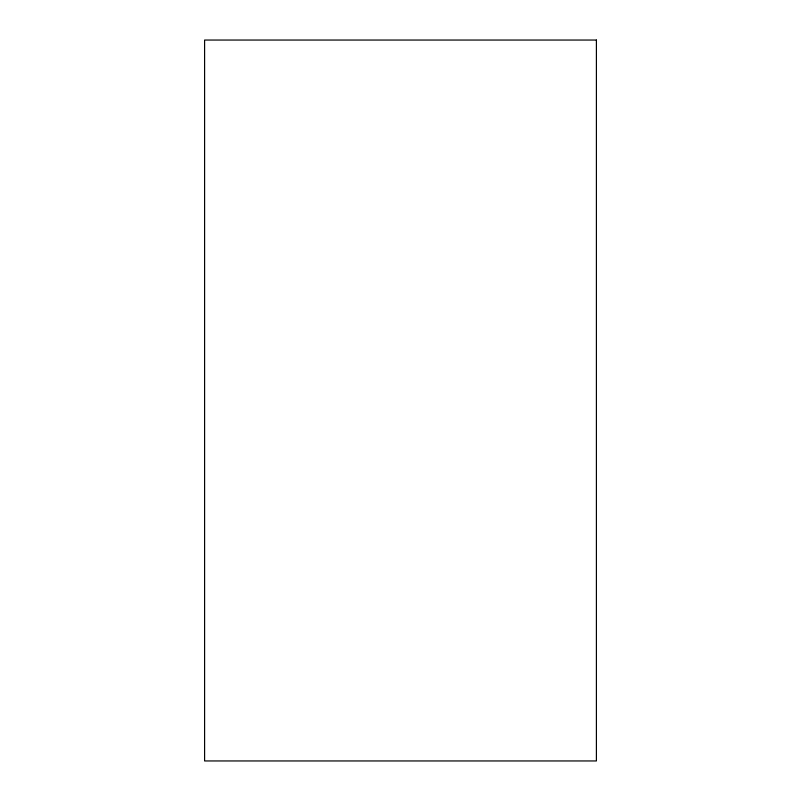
<?xml version="1.0" encoding="UTF-8"?>
<svg xmlns="http://www.w3.org/2000/svg" width="801" height="801" viewBox="0 0 801 801"><rect width="100%" height="100%" fill="white"/><g stroke="black" fill="none" stroke-linecap="round" stroke-linejoin="round"><path stroke-width="1.2" d="M596.405 40.05L204.595 40.05L204.595 760.95L596.405 760.95L596.405 40.05"/></g></svg>
